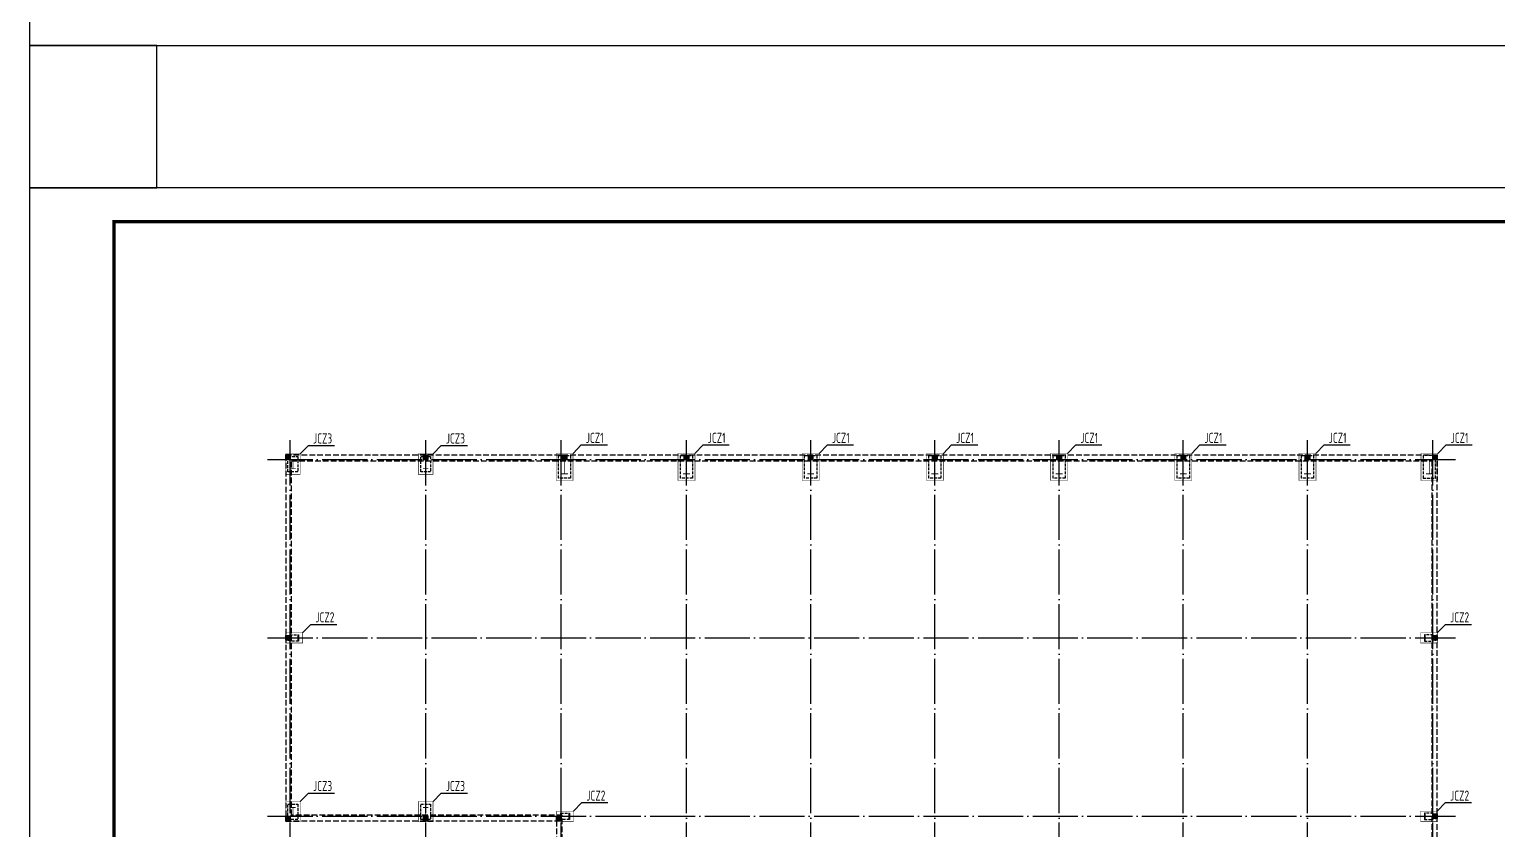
# Model space of a CAD drawing. Extents: x 9752569 to 9923256, y 1590558 to 2510207.
# Drawn here: x 9811806 to 9876827, y 2307450 to 2342907 of the extents above; entities that cross this region are included whole.
import ezdxf

# ---------------------------------------------------------------- set-up
doc = ezdxf.new("R2010")
doc.units = 0
doc.header["$LTSCALE"] = 1000
doc.header["$MEASUREMENT"] = 0
doc.linetypes.add('DASH', pattern=[0.35, 0.25, -0.1])
doc.linetypes.add('DOTE', pattern=[2.42, 2, -0.2, 0.02, -0.2])
for name, color, linetype in [('1000', 2, 'CONTINUOUS'), ('DOTE', 8, 'DOTE'), ('GZ', 3, 'CONTINUOUS'), ('PUB_TITLE', 4, 'CONTINUOUS'), ('一般文字', 6, 'CONTINUOUS'), ('柱', 2, 'CONTINUOUS'), ('梁', 4, 'CONTINUOUS')]:
    doc.layers.add(name, color=color, linetype=linetype)
doc.layers.add('柱集中标注', color=2, linetype='CONTINUOUS', lineweight=18)
doc.styles.add('TSSD_REIN', font='atssdeng.shx', dxfattribs={"width": 0.7, "bigfont": 'atssdchn.shx'})

msp = doc.modelspace()

# ---------------------------------------------------------------- hatches: boundary and pattern name
at = {"layer": 'GZ'}
h = msp.add_hatch(dxfattribs=at)
h.set_pattern_fill('钢筋混凝土', color=256, scale=20, style=0)
h.set_pattern_definition([(45, (1563938.32, 120696.41), (-35.35533906, 35.35533906), []), (50, (1563938.32, 120696.41), (143.4520365, -12.550427), [15, -165]), (355, (1563938.32, 120696.41), (-27.7502667, 150.4384267), [12, -132]), (100.4514, (1563950.27, 120695.37), (115.7018763, 137.8879084), [12.748038, -140.2284224]), (46.1842, (1563938.32, 120736.41), (213.4482097, -33.103803), [22.5, -247.5]), (96.6356, (1563956.1, 120733.65), (186.932541, 194.823574), [19.1220576, -210.3426]), (351.1842, (1563938.32, 120736.41), (186.932389, 194.82372), [18, -198]), (21, (1563958.32, 120726.41), (119.3814104, -80.5237781), [15, -165]), (326, (1563958.32, 120726.41), (48.6630664, 145.030009), [12, -132]), (71.4514, (1563968.27, 120719.7), (168.0445257, 64.5060993), [12.748038, -140.2284224]), (37.5, (1563938.32, 120696.41), (2.43197106, 66.57877077), [0, -130.4, 0, -134, 0, -132.5]), (7.5, (1563938.32, 120696.41), (52.6139075, 78.8823424), [0, -76.4, 0, -127.4, 0, -50.5]), (327.5, (1563893.72, 120696.41), (106.76448723, -4.51097435), [0, -50, 0, -156, 0, -207]), (317.5, (1563873.72, 120696.41), (116.6372339, 20.0209965), [0, -65, 0, -103.6, 0, -147])])
h.paths.add_polyline_path([(9823156.7, 2324044.7), (9823356.8, 2324044.7), (9823356.8, 2323844.7), (9823156.7, 2323844.7)])
h = msp.add_hatch(dxfattribs=at)
h.set_pattern_fill('钢筋混凝土', color=256, scale=20, style=0)
h.set_pattern_definition([(45, (1570038.35, 120696.41), (-35.35533906, 35.35533906), []), (50, (1570038.35, 120696.41), (143.4520365, -12.550427), [15, -165]), (355, (1570038.35, 120696.41), (-27.7502667, 150.4384267), [12, -132]), (100.4514, (1570050.3, 120695.37), (115.7018763, 137.8879084), [12.748038, -140.2284224]), (46.1842, (1570038.35, 120736.41), (213.4482097, -33.103803), [22.5, -247.5]), (96.6356, (1570056.14, 120733.65), (186.932541, 194.823574), [19.1220576, -210.3426]), (351.1842, (1570038.35, 120736.41), (186.932389, 194.82372), [18, -198]), (21, (1570058.35, 120726.41), (119.3814104, -80.5237781), [15, -165]), (326, (1570058.35, 120726.41), (48.6630664, 145.030009), [12, -132]), (71.4514, (1570068.3, 120719.7), (168.0445257, 64.5060993), [12.748038, -140.2284224]), (37.5, (1570038.35, 120696.41), (2.43197106, 66.57877077), [0, -130.4, 0, -134, 0, -132.5]), (7.5, (1570038.35, 120696.41), (52.6139075, 78.8823424), [0, -76.4, 0, -127.4, 0, -50.5]), (327.5, (1569993.75, 120696.41), (106.76448723, -4.51097435), [0, -50, 0, -156, 0, -207]), (317.5, (1569973.75, 120696.41), (116.6372339, 20.0209965), [0, -65, 0, -103.6, 0, -147])])
h.paths.add_polyline_path([(9829256.7, 2324044.7), (9829456.8, 2324044.7), (9829456.8, 2323844.7), (9829256.7, 2323844.7)])
h = msp.add_hatch(dxfattribs=at)
h.set_pattern_fill('钢筋混凝土', color=256, scale=20, style=0)
h.set_pattern_definition([(45, (1576188.35, 120696.41), (-35.35533906, 35.35533906), []), (50, (1576188.35, 120696.41), (143.4520365, -12.550427), [15, -165]), (355, (1576188.35, 120696.41), (-27.7502667, 150.4384267), [12, -132]), (100.4514, (1576200.3, 120695.37), (115.7018763, 137.8879084), [12.748038, -140.2284224]), (46.1842, (1576188.35, 120736.41), (213.4482097, -33.103803), [22.5, -247.5]), (96.6356, (1576206.14, 120733.65), (186.932541, 194.823574), [19.1220576, -210.3426]), (351.1842, (1576188.35, 120736.41), (186.932389, 194.82372), [18, -198]), (21, (1576208.35, 120726.41), (119.3814104, -80.5237781), [15, -165]), (326, (1576208.35, 120726.41), (48.6630664, 145.030009), [12, -132]), (71.4514, (1576218.3, 120719.7), (168.0445257, 64.5060993), [12.748038, -140.2284224]), (37.5, (1576188.35, 120696.41), (2.43197106, 66.57877077), [0, -130.4, 0, -134, 0, -132.5]), (7.5, (1576188.35, 120696.41), (52.6139075, 78.8823424), [0, -76.4, 0, -127.4, 0, -50.5]), (327.5, (1576143.75, 120696.41), (106.76448723, -4.51097435), [0, -50, 0, -156, 0, -207]), (317.5, (1576123.75, 120696.41), (116.6372339, 20.0209965), [0, -65, 0, -103.6, 0, -147])])
h.paths.add_polyline_path([(9835406.7, 2324044.7), (9835606.8, 2324044.7), (9835606.8, 2323844.7), (9835406.7, 2323844.7)])
h = msp.add_hatch(dxfattribs=at)
h.set_pattern_fill('钢筋混凝土', color=256, scale=20, style=0)
h.set_pattern_definition([(45, (1581588.35, 120696.41), (-35.35533906, 35.35533906), []), (50, (1581588.35, 120696.41), (143.4520365, -12.550427), [15, -165]), (355, (1581588.35, 120696.41), (-27.7502667, 150.4384267), [12, -132]), (100.4514, (1581600.3, 120695.37), (115.7018763, 137.8879084), [12.748038, -140.2284224]), (46.1842, (1581588.35, 120736.41), (213.4482097, -33.103803), [22.5, -247.5]), (96.6356, (1581606.14, 120733.65), (186.932541, 194.823574), [19.1220576, -210.3426]), (351.1842, (1581588.35, 120736.41), (186.932389, 194.82372), [18, -198]), (21, (1581608.35, 120726.41), (119.3814104, -80.5237781), [15, -165]), (326, (1581608.35, 120726.41), (48.6630664, 145.030009), [12, -132]), (71.4514, (1581618.3, 120719.7), (168.0445257, 64.5060993), [12.748038, -140.2284224]), (37.5, (1581588.35, 120696.41), (2.43197106, 66.57877077), [0, -130.4, 0, -134, 0, -132.5]), (7.5, (1581588.35, 120696.41), (52.6139075, 78.8823424), [0, -76.4, 0, -127.4, 0, -50.5]), (327.5, (1581543.75, 120696.41), (106.76448723, -4.51097435), [0, -50, 0, -156, 0, -207]), (317.5, (1581523.75, 120696.41), (116.6372339, 20.0209965), [0, -65, 0, -103.6, 0, -147])])
h.paths.add_polyline_path([(9840806.7, 2324044.7), (9841006.8, 2324044.7), (9841006.8, 2323844.7), (9840806.7, 2323844.7)])
h = msp.add_hatch(dxfattribs=at)
h.set_pattern_fill('钢筋混凝土', color=256, scale=20, style=0)
h.set_pattern_definition([(45, (1587088.35, 120696.41), (-35.35533906, 35.35533906), []), (50, (1587088.35, 120696.41), (143.4520365, -12.550427), [15, -165]), (355, (1587088.35, 120696.41), (-27.7502667, 150.4384267), [12, -132]), (100.4514, (1587100.3, 120695.37), (115.7018763, 137.8879084), [12.748038, -140.2284224]), (46.1842, (1587088.35, 120736.41), (213.4482097, -33.103803), [22.5, -247.5]), (96.6356, (1587106.14, 120733.65), (186.932541, 194.823574), [19.1220576, -210.3426]), (351.1842, (1587088.35, 120736.41), (186.932389, 194.82372), [18, -198]), (21, (1587108.35, 120726.41), (119.3814104, -80.5237781), [15, -165]), (326, (1587108.35, 120726.41), (48.6630664, 145.030009), [12, -132]), (71.4514, (1587118.3, 120719.7), (168.0445257, 64.5060993), [12.748038, -140.2284224]), (37.5, (1587088.35, 120696.41), (2.43197106, 66.57877077), [0, -130.4, 0, -134, 0, -132.5]), (7.5, (1587088.35, 120696.41), (52.6139075, 78.8823424), [0, -76.4, 0, -127.4, 0, -50.5]), (327.5, (1587043.75, 120696.41), (106.76448723, -4.51097435), [0, -50, 0, -156, 0, -207]), (317.5, (1587023.75, 120696.41), (116.6372339, 20.0209965), [0, -65, 0, -103.6, 0, -147])])
h.paths.add_polyline_path([(9846306.7, 2324044.7), (9846506.8, 2324044.7), (9846506.8, 2323844.7), (9846306.7, 2323844.7)])
h = msp.add_hatch(dxfattribs=at)
h.set_pattern_fill('钢筋混凝土', color=256, scale=20, style=0)
h.set_pattern_definition([(45, (1592588.35, 120696.41), (-35.35533906, 35.35533906), []), (50, (1592588.35, 120696.41), (143.4520365, -12.550427), [15, -165]), (355, (1592588.35, 120696.41), (-27.7502667, 150.4384267), [12, -132]), (100.4514, (1592600.3, 120695.37), (115.7018763, 137.8879084), [12.748038, -140.2284224]), (46.1842, (1592588.35, 120736.41), (213.4482097, -33.103803), [22.5, -247.5]), (96.6356, (1592606.14, 120733.65), (186.932541, 194.823574), [19.1220576, -210.3426]), (351.1842, (1592588.35, 120736.41), (186.932389, 194.82372), [18, -198]), (21, (1592608.35, 120726.41), (119.3814104, -80.5237781), [15, -165]), (326, (1592608.35, 120726.41), (48.6630664, 145.030009), [12, -132]), (71.4514, (1592618.3, 120719.7), (168.0445257, 64.5060993), [12.748038, -140.2284224]), (37.5, (1592588.35, 120696.41), (2.43197106, 66.57877077), [0, -130.4, 0, -134, 0, -132.5]), (7.5, (1592588.35, 120696.41), (52.6139075, 78.8823424), [0, -76.4, 0, -127.4, 0, -50.5]), (327.5, (1592543.75, 120696.41), (106.76448723, -4.51097435), [0, -50, 0, -156, 0, -207]), (317.5, (1592523.75, 120696.41), (116.6372339, 20.0209965), [0, -65, 0, -103.6, 0, -147])])
h.paths.add_polyline_path([(9851806.7, 2324044.7), (9852006.8, 2324044.7), (9852006.8, 2323844.7), (9851806.7, 2323844.7)])
h = msp.add_hatch(dxfattribs=at)
h.set_pattern_fill('钢筋混凝土', color=256, scale=20, style=0)
h.set_pattern_definition([(45, (1598088.35, 120696.41), (-35.35533906, 35.35533906), []), (50, (1598088.35, 120696.41), (143.4520365, -12.550427), [15, -165]), (355, (1598088.35, 120696.41), (-27.7502667, 150.4384267), [12, -132]), (100.4514, (1598100.3, 120695.37), (115.7018763, 137.8879084), [12.748038, -140.2284224]), (46.1842, (1598088.35, 120736.41), (213.4482097, -33.103803), [22.5, -247.5]), (96.6356, (1598106.14, 120733.65), (186.932541, 194.823574), [19.1220576, -210.3426]), (351.1842, (1598088.35, 120736.41), (186.932389, 194.82372), [18, -198]), (21, (1598108.35, 120726.41), (119.3814104, -80.5237781), [15, -165]), (326, (1598108.35, 120726.41), (48.6630664, 145.030009), [12, -132]), (71.4514, (1598118.3, 120719.7), (168.0445257, 64.5060993), [12.748038, -140.2284224]), (37.5, (1598088.35, 120696.41), (2.43197106, 66.57877077), [0, -130.4, 0, -134, 0, -132.5]), (7.5, (1598088.35, 120696.41), (52.6139075, 78.8823424), [0, -76.4, 0, -127.4, 0, -50.5]), (327.5, (1598043.75, 120696.41), (106.76448723, -4.51097435), [0, -50, 0, -156, 0, -207]), (317.5, (1598023.75, 120696.41), (116.6372339, 20.0209965), [0, -65, 0, -103.6, 0, -147])])
h.paths.add_polyline_path([(9857306.7, 2324044.7), (9857506.8, 2324044.7), (9857506.8, 2323844.7), (9857306.7, 2323844.7)])
h = msp.add_hatch(dxfattribs=at)
h.set_pattern_fill('钢筋混凝土', color=256, scale=20, style=0)
h.set_pattern_definition([(45, (1603588.35, 120696.41), (-35.35533906, 35.35533906), []), (50, (1603588.35, 120696.41), (143.4520365, -12.550427), [15, -165]), (355, (1603588.35, 120696.41), (-27.7502667, 150.4384267), [12, -132]), (100.4514, (1603600.3, 120695.37), (115.7018763, 137.8879084), [12.748038, -140.2284224]), (46.1842, (1603588.35, 120736.41), (213.4482097, -33.103803), [22.5, -247.5]), (96.6356, (1603606.14, 120733.65), (186.932541, 194.823574), [19.1220576, -210.3426]), (351.1842, (1603588.35, 120736.41), (186.932389, 194.82372), [18, -198]), (21, (1603608.35, 120726.41), (119.3814104, -80.5237781), [15, -165]), (326, (1603608.35, 120726.41), (48.6630664, 145.030009), [12, -132]), (71.4514, (1603618.3, 120719.7), (168.0445257, 64.5060993), [12.748038, -140.2284224]), (37.5, (1603588.35, 120696.41), (2.43197106, 66.57877077), [0, -130.4, 0, -134, 0, -132.5]), (7.5, (1603588.35, 120696.41), (52.6139075, 78.8823424), [0, -76.4, 0, -127.4, 0, -50.5]), (327.5, (1603543.75, 120696.41), (106.76448723, -4.51097435), [0, -50, 0, -156, 0, -207]), (317.5, (1603523.75, 120696.41), (116.6372339, 20.0209965), [0, -65, 0, -103.6, 0, -147])])
h.paths.add_polyline_path([(9862806.7, 2324044.7), (9863006.8, 2324044.7), (9863006.8, 2323844.7), (9862806.7, 2323844.7)])
h = msp.add_hatch(dxfattribs=at)
h.set_pattern_fill('钢筋混凝土', color=256, scale=20, style=0)
h.set_pattern_definition([(45, (1609088.35, 120696.41), (-35.35533906, 35.35533906), []), (50, (1609088.35, 120696.41), (143.4520365, -12.550427), [15, -165]), (355, (1609088.35, 120696.41), (-27.7502667, 150.4384267), [12, -132]), (100.4514, (1609100.3, 120695.37), (115.7018763, 137.8879084), [12.748038, -140.2284224]), (46.1842, (1609088.35, 120736.41), (213.4482097, -33.103803), [22.5, -247.5]), (96.6356, (1609106.14, 120733.65), (186.932541, 194.823574), [19.1220576, -210.3426]), (351.1842, (1609088.35, 120736.41), (186.932389, 194.82372), [18, -198]), (21, (1609108.35, 120726.41), (119.3814104, -80.5237781), [15, -165]), (326, (1609108.35, 120726.41), (48.6630664, 145.030009), [12, -132]), (71.4514, (1609118.3, 120719.7), (168.0445257, 64.5060993), [12.748038, -140.2284224]), (37.5, (1609088.35, 120696.41), (2.43197106, 66.57877077), [0, -130.4, 0, -134, 0, -132.5]), (7.5, (1609088.35, 120696.41), (52.6139075, 78.8823424), [0, -76.4, 0, -127.4, 0, -50.5]), (327.5, (1609043.75, 120696.41), (106.76448723, -4.51097435), [0, -50, 0, -156, 0, -207]), (317.5, (1609023.75, 120696.41), (116.6372339, 20.0209965), [0, -65, 0, -103.6, 0, -147])])
h.paths.add_polyline_path([(9868306.7, 2324044.7), (9868506.8, 2324044.7), (9868506.8, 2323844.7), (9868306.7, 2323844.7)])
h = msp.add_hatch(dxfattribs=at)
h.set_pattern_fill('钢筋混凝土', color=256, scale=20, style=0)
h.set_pattern_definition([(45, (1614738.38, 120696.41), (-35.35533906, 35.35533906), []), (50, (1614738.38, 120696.41), (143.4520365, -12.550427), [15, -165]), (355, (1614738.38, 120696.41), (-27.7502667, 150.4384267), [12, -132]), (100.4514, (1614750.34, 120695.37), (115.7018763, 137.8879084), [12.748038, -140.2284224]), (46.1842, (1614738.38, 120736.41), (213.4482097, -33.103803), [22.5, -247.5]), (96.6356, (1614756.17, 120733.65), (186.932541, 194.823574), [19.1220576, -210.3426]), (351.1842, (1614738.38, 120736.41), (186.932389, 194.82372), [18, -198]), (21, (1614758.38, 120726.41), (119.3814104, -80.5237781), [15, -165]), (326, (1614758.38, 120726.41), (48.6630664, 145.030009), [12, -132]), (71.4514, (1614768.33, 120719.7), (168.0445257, 64.5060993), [12.748038, -140.2284224]), (37.5, (1614738.38, 120696.41), (2.43197106, 66.57877077), [0, -130.4, 0, -134, 0, -132.5]), (7.5, (1614738.38, 120696.41), (52.6139075, 78.8823424), [0, -76.4, 0, -127.4, 0, -50.5]), (327.5, (1614693.78, 120696.41), (106.76448723, -4.51097435), [0, -50, 0, -156, 0, -207]), (317.5, (1614673.78, 120696.41), (116.6372339, 20.0209965), [0, -65, 0, -103.6, 0, -147])])
h.paths.add_polyline_path([(9873956.8, 2324044.7), (9874156.8, 2324044.7), (9874156.8, 2323844.7), (9873956.8, 2323844.7)])
h = msp.add_hatch(dxfattribs=at)
h.set_pattern_fill('钢筋混凝土', color=256, scale=20, style=0)
h.set_pattern_definition([(45, (1563938.32, 112696.41), (-35.35533906, 35.35533906), []), (50, (1563938.32, 112696.41), (143.4520365, -12.550427), [15, -165]), (355, (1563938.32, 112696.41), (-27.7502667, 150.4384267), [12, -132]), (100.4514, (1563950.27, 112695.37), (115.7018763, 137.8879084), [12.748038, -140.2284224]), (46.1842, (1563938.32, 112736.41), (213.4482097, -33.103803), [22.5, -247.5]), (96.6356, (1563956.1, 112733.65), (186.932541, 194.823574), [19.1220576, -210.3426]), (351.1842, (1563938.32, 112736.41), (186.932389, 194.82372), [18, -198]), (21, (1563958.32, 112726.41), (119.3814104, -80.5237781), [15, -165]), (326, (1563958.32, 112726.41), (48.6630664, 145.030009), [12, -132]), (71.4514, (1563968.27, 112719.7), (168.0445257, 64.5060993), [12.748038, -140.2284224]), (37.5, (1563938.32, 112696.41), (2.43197106, 66.57877077), [0, -130.4, 0, -134, 0, -132.5]), (7.5, (1563938.32, 112696.41), (52.6139075, 78.8823424), [0, -76.4, 0, -127.4, 0, -50.5]), (327.5, (1563893.72, 112696.41), (106.76448723, -4.51097435), [0, -50, 0, -156, 0, -207]), (317.5, (1563873.72, 112696.41), (116.6372339, 20.0209965), [0, -65, 0, -103.6, 0, -147])])
h.paths.add_polyline_path([(9823156.7, 2316044.7), (9823356.8, 2316044.7), (9823356.8, 2315844.7), (9823156.7, 2315844.7)])
h = msp.add_hatch(dxfattribs=at)
h.set_pattern_fill('钢筋混凝土', color=256, scale=20, style=0)
h.set_pattern_definition([(45, (1614738.38, 112696.41), (-35.35533906, 35.35533906), []), (50, (1614738.38, 112696.41), (143.4520365, -12.550427), [15, -165]), (355, (1614738.38, 112696.41), (-27.7502667, 150.4384267), [12, -132]), (100.4514, (1614750.34, 112695.37), (115.7018763, 137.8879084), [12.748038, -140.2284224]), (46.1842, (1614738.38, 112736.41), (213.4482097, -33.103803), [22.5, -247.5]), (96.6356, (1614756.17, 112733.65), (186.932541, 194.823574), [19.1220576, -210.3426]), (351.1842, (1614738.38, 112736.41), (186.932389, 194.82372), [18, -198]), (21, (1614758.38, 112726.41), (119.3814104, -80.5237781), [15, -165]), (326, (1614758.38, 112726.41), (48.6630664, 145.030009), [12, -132]), (71.4514, (1614768.33, 112719.7), (168.0445257, 64.5060993), [12.748038, -140.2284224]), (37.5, (1614738.38, 112696.41), (2.43197106, 66.57877077), [0, -130.4, 0, -134, 0, -132.5]), (7.5, (1614738.38, 112696.41), (52.6139075, 78.8823424), [0, -76.4, 0, -127.4, 0, -50.5]), (327.5, (1614693.78, 112696.41), (106.76448723, -4.51097435), [0, -50, 0, -156, 0, -207]), (317.5, (1614673.78, 112696.41), (116.6372339, 20.0209965), [0, -65, 0, -103.6, 0, -147])])
h.paths.add_polyline_path([(9873956.8, 2316044.7), (9874156.8, 2316044.7), (9874156.8, 2315844.7), (9873956.8, 2315844.7)])
h = msp.add_hatch(dxfattribs=at)
h.set_pattern_fill('钢筋混凝土', color=256, scale=20, style=0)
h.set_pattern_definition([(45, (1563938.32, 104696.41), (-35.35533906, 35.35533906), []), (50, (1563938.32, 104696.41), (143.4520365, -12.550427), [15, -165]), (355, (1563938.32, 104696.41), (-27.7502667, 150.4384267), [12, -132]), (100.4514, (1563950.27, 104695.37), (115.7018763, 137.8879084), [12.748038, -140.2284224]), (46.1842, (1563938.32, 104736.41), (213.4482097, -33.103803), [22.5, -247.5]), (96.6356, (1563956.1, 104733.65), (186.932541, 194.823574), [19.1220576, -210.3426]), (351.1842, (1563938.32, 104736.41), (186.932389, 194.82372), [18, -198]), (21, (1563958.32, 104726.41), (119.3814104, -80.5237781), [15, -165]), (326, (1563958.32, 104726.41), (48.6630664, 145.030009), [12, -132]), (71.4514, (1563968.27, 104719.7), (168.0445257, 64.5060993), [12.748038, -140.2284224]), (37.5, (1563938.32, 104696.41), (2.43197106, 66.57877077), [0, -130.4, 0, -134, 0, -132.5]), (7.5, (1563938.32, 104696.41), (52.6139075, 78.8823424), [0, -76.4, 0, -127.4, 0, -50.5]), (327.5, (1563893.72, 104696.41), (106.76448723, -4.51097435), [0, -50, 0, -156, 0, -207]), (317.5, (1563873.72, 104696.41), (116.6372339, 20.0209965), [0, -65, 0, -103.6, 0, -147])])
h.paths.add_polyline_path([(9823156.7, 2308044.7), (9823356.8, 2308044.7), (9823356.8, 2307844.7), (9823156.7, 2307844.7)])
h = msp.add_hatch(dxfattribs=at)
h.set_pattern_fill('钢筋混凝土', color=256, scale=20, style=0)
h.set_pattern_definition([(45, (1570038.35, 104696.41), (-35.35533906, 35.35533906), []), (50, (1570038.35, 104696.41), (143.4520365, -12.550427), [15, -165]), (355, (1570038.35, 104696.41), (-27.7502667, 150.4384267), [12, -132]), (100.4514, (1570050.3, 104695.37), (115.7018763, 137.8879084), [12.748038, -140.2284224]), (46.1842, (1570038.35, 104736.41), (213.4482097, -33.103803), [22.5, -247.5]), (96.6356, (1570056.14, 104733.65), (186.932541, 194.823574), [19.1220576, -210.3426]), (351.1842, (1570038.35, 104736.41), (186.932389, 194.82372), [18, -198]), (21, (1570058.35, 104726.41), (119.3814104, -80.5237781), [15, -165]), (326, (1570058.35, 104726.41), (48.6630664, 145.030009), [12, -132]), (71.4514, (1570068.3, 104719.7), (168.0445257, 64.5060993), [12.748038, -140.2284224]), (37.5, (1570038.35, 104696.41), (2.43197106, 66.57877077), [0, -130.4, 0, -134, 0, -132.5]), (7.5, (1570038.35, 104696.41), (52.6139075, 78.8823424), [0, -76.4, 0, -127.4, 0, -50.5]), (327.5, (1569993.75, 104696.41), (106.76448723, -4.51097435), [0, -50, 0, -156, 0, -207]), (317.5, (1569973.75, 104696.41), (116.6372339, 20.0209965), [0, -65, 0, -103.6, 0, -147])])
h.paths.add_polyline_path([(9829256.7, 2308044.7), (9829456.8, 2308044.7), (9829456.8, 2307844.7), (9829256.7, 2307844.7)])
h = msp.add_hatch(dxfattribs=at)
h.set_pattern_fill('钢筋混凝土', color=256, scale=20, style=0)
h.set_pattern_definition([(45, (1575938.32, 104696.41), (-35.35533906, 35.35533906), []), (50, (1575938.32, 104696.41), (143.4520365, -12.550427), [15, -165]), (355, (1575938.32, 104696.41), (-27.7502667, 150.4384267), [12, -132]), (100.4514, (1575950.27, 104695.37), (115.7018763, 137.8879084), [12.748038, -140.2284224]), (46.1842, (1575938.32, 104736.41), (213.4482097, -33.103803), [22.5, -247.5]), (96.6356, (1575956.1, 104733.65), (186.932541, 194.823574), [19.1220576, -210.3426]), (351.1842, (1575938.32, 104736.41), (186.932389, 194.82372), [18, -198]), (21, (1575958.32, 104726.41), (119.3814104, -80.5237781), [15, -165]), (326, (1575958.32, 104726.41), (48.6630664, 145.030009), [12, -132]), (71.4514, (1575968.27, 104719.7), (168.0445257, 64.5060993), [12.748038, -140.2284224]), (37.5, (1575938.32, 104696.41), (2.43197106, 66.57877077), [0, -130.4, 0, -134, 0, -132.5]), (7.5, (1575938.32, 104696.41), (52.6139075, 78.8823424), [0, -76.4, 0, -127.4, 0, -50.5]), (327.5, (1575893.72, 104696.41), (106.76448723, -4.51097435), [0, -50, 0, -156, 0, -207]), (317.5, (1575873.72, 104696.41), (116.6372339, 20.0209965), [0, -65, 0, -103.6, 0, -147])])
h.paths.add_polyline_path([(9835156.7, 2308044.7), (9835356.8, 2308044.7), (9835356.8, 2307844.7), (9835156.7, 2307844.7)])
h = msp.add_hatch(dxfattribs=at)
h.set_pattern_fill('钢筋混凝土', color=256, scale=20, style=0)
h.set_pattern_definition([(45, (1614738.38, 104796.41), (-35.35533906, 35.35533906), []), (50, (1614738.38, 104796.41), (143.4520365, -12.550427), [15, -165]), (355, (1614738.38, 104796.41), (-27.7502667, 150.4384267), [12, -132]), (100.4514, (1614750.34, 104795.37), (115.7018763, 137.8879084), [12.748038, -140.2284224]), (46.1842, (1614738.38, 104836.41), (213.4482097, -33.103803), [22.5, -247.5]), (96.6356, (1614756.17, 104833.65), (186.932541, 194.823574), [19.1220576, -210.3426]), (351.1842, (1614738.38, 104836.41), (186.932389, 194.82372), [18, -198]), (21, (1614758.38, 104826.41), (119.3814104, -80.5237781), [15, -165]), (326, (1614758.38, 104826.41), (48.6630664, 145.030009), [12, -132]), (71.4514, (1614768.33, 104819.7), (168.0445257, 64.5060993), [12.748038, -140.2284224]), (37.5, (1614738.38, 104796.41), (2.43197106, 66.57877077), [0, -130.4, 0, -134, 0, -132.5]), (7.5, (1614738.38, 104796.41), (52.6139075, 78.8823424), [0, -76.4, 0, -127.4, 0, -50.5]), (327.5, (1614693.78, 104796.41), (106.76448723, -4.51097435), [0, -50, 0, -156, 0, -207]), (317.5, (1614673.78, 104796.41), (116.6372339, 20.0209965), [0, -65, 0, -103.6, 0, -147])])
h.paths.add_polyline_path([(9873956.8, 2308144.7), (9874156.8, 2308144.7), (9874156.8, 2307944.7), (9873956.8, 2307944.7)])
at = {"layer": '柱'}
for color, points in [(2, [(9823596.8, 2323844.7), (9823356.8, 2323844.7), (9823356.8, 2323812.7), (9823464.8, 2323812.7), (9823464.8, 2323476.7), (9823356.8, 2323476.7), (9823356.8, 2323444.7), (9823596.8, 2323444.7), (9823596.8, 2323476.7), (9823488.8, 2323476.7), (9823488.8, 2323812.7), (9823596.8, 2323812.7)]), (2, [(9829476.8, 2323844.7), (9829236.8, 2323844.7), (9829236.8, 2323812.7), (9829344.8, 2323812.7), (9829344.8, 2323476.7), (9829236.8, 2323476.7), (9829236.8, 2323444.7), (9829476.8, 2323444.7), (9829476.8, 2323476.7), (9829368.8, 2323476.7), (9829368.8, 2323812.7), (9829476.8, 2323812.7)]), (2, [(9835656.8, 2323194.7), (9835356.8, 2323194.7), (9835356.8, 2323226.7), (9835494.8, 2323226.7), (9835494.8, 2323812.7), (9835356.8, 2323812.7), (9835356.8, 2323844.7), (9835656.8, 2323844.7), (9835656.8, 2323812.7), (9835518.8, 2323812.7), (9835518.8, 2323226.7), (9835656.8, 2323226.7)]), (2, [(9841056.8, 2323194.7), (9840756.8, 2323194.7), (9840756.8, 2323226.7), (9840894.8, 2323226.7), (9840894.8, 2323812.7), (9840756.8, 2323812.7), (9840756.8, 2323844.7), (9841056.8, 2323844.7), (9841056.8, 2323812.7), (9840918.8, 2323812.7), (9840918.8, 2323226.7), (9841056.8, 2323226.7)]), (2, [(9846556.8, 2323194.7), (9846256.8, 2323194.7), (9846256.8, 2323226.7), (9846394.8, 2323226.7), (9846394.8, 2323812.7), (9846256.8, 2323812.7), (9846256.8, 2323844.7), (9846556.8, 2323844.7), (9846556.8, 2323812.7), (9846418.8, 2323812.7), (9846418.8, 2323226.7), (9846556.8, 2323226.7)]), (2, [(9852056.8, 2323194.7), (9851756.8, 2323194.7), (9851756.8, 2323226.7), (9851894.8, 2323226.7), (9851894.8, 2323812.7), (9851756.8, 2323812.7), (9851756.8, 2323844.7), (9852056.8, 2323844.7), (9852056.8, 2323812.7), (9851918.8, 2323812.7), (9851918.8, 2323226.7), (9852056.8, 2323226.7)]), (2, [(9857556.8, 2323194.7), (9857256.8, 2323194.7), (9857256.8, 2323226.7), (9857394.8, 2323226.7), (9857394.8, 2323812.7), (9857256.8, 2323812.7), (9857256.8, 2323844.7), (9857556.8, 2323844.7), (9857556.8, 2323812.7), (9857418.8, 2323812.7), (9857418.8, 2323226.7), (9857556.8, 2323226.7)]), (2, [(9863056.8, 2323194.7), (9862756.8, 2323194.7), (9862756.8, 2323226.7), (9862894.8, 2323226.7), (9862894.8, 2323812.7), (9862756.8, 2323812.7), (9862756.8, 2323844.7), (9863056.8, 2323844.7), (9863056.8, 2323812.7), (9862918.8, 2323812.7), (9862918.8, 2323226.7), (9863056.8, 2323226.7)]), (2, [(9868556.8, 2323194.7), (9868256.8, 2323194.7), (9868256.8, 2323226.7), (9868394.8, 2323226.7), (9868394.8, 2323812.7), (9868256.8, 2323812.7), (9868256.8, 2323844.7), (9868556.8, 2323844.7), (9868556.8, 2323812.7), (9868418.8, 2323812.7), (9868418.8, 2323226.7), (9868556.8, 2323226.7)]), (2, [(9873656.8, 2323194.7), (9873956.8, 2323194.7), (9873956.8, 2323226.7), (9873818.8, 2323226.7), (9873818.8, 2323812.7), (9873956.8, 2323812.7), (9873956.8, 2323844.7), (9873656.8, 2323844.7), (9873656.8, 2323812.7), (9873794.8, 2323812.7), (9873794.8, 2323226.7), (9873656.8, 2323226.7)]), (3, [(9823356.8, 2316064.7), (9823356.8, 2315824.7), (9823388.8, 2315824.7), (9823388.8, 2315932.7), (9823674.8, 2315932.7), (9823674.8, 2315824.7), (9823706.8, 2315824.7), (9823706.8, 2316064.7), (9823674.8, 2316064.7), (9823674.8, 2315956.7), (9823388.8, 2315956.7), (9823388.8, 2316064.7)]), (3, [(9873956.8, 2316064.7), (9873956.8, 2315824.7), (9873924.8, 2315824.7), (9873924.8, 2315932.7), (9873638.8, 2315932.7), (9873638.8, 2315824.7), (9873606.8, 2315824.7), (9873606.8, 2316064.7), (9873638.8, 2316064.7), (9873638.8, 2315956.7), (9873924.8, 2315956.7), (9873924.8, 2316064.7)]), (2, [(9823596.8, 2308444.7), (9823356.8, 2308444.7), (9823356.8, 2308412.7), (9823464.8, 2308412.7), (9823464.8, 2308076.7), (9823356.8, 2308076.7), (9823356.8, 2308044.7), (9823596.8, 2308044.7), (9823596.8, 2308076.7), (9823488.8, 2308076.7), (9823488.8, 2308412.7), (9823596.8, 2308412.7)]), (2, [(9829476.8, 2308444.7), (9829236.8, 2308444.7), (9829236.8, 2308412.7), (9829344.8, 2308412.7), (9829344.8, 2308076.7), (9829236.8, 2308076.7), (9829236.8, 2308044.7), (9829476.8, 2308044.7), (9829476.8, 2308076.7), (9829368.8, 2308076.7), (9829368.8, 2308412.7), (9829476.8, 2308412.7)]), (3, [(9835356.8, 2308164.7), (9835356.8, 2307924.7), (9835388.8, 2307924.7), (9835388.8, 2308032.7), (9835674.8, 2308032.7), (9835674.8, 2307924.7), (9835706.8, 2307924.7), (9835706.8, 2308164.7), (9835674.8, 2308164.7), (9835674.8, 2308056.7), (9835388.8, 2308056.7), (9835388.8, 2308164.7)]), (3, [(9873956.8, 2308164.7), (9873956.8, 2307924.7), (9873924.8, 2307924.7), (9873924.8, 2308032.7), (9873638.8, 2308032.7), (9873638.8, 2307924.7), (9873606.8, 2307924.7), (9873606.8, 2308164.7), (9873638.8, 2308164.7), (9873638.8, 2308056.7), (9873924.8, 2308056.7), (9873924.8, 2308164.7)])]:
    msp.add_hatch(color=color, dxfattribs=at).paths.add_polyline_path(points)

# ---------------------------------------------------------------- linework, layer by layer
at = {"layer": '1000', "color": 3, "linetype": 'DASH', "ltscale": 0.5}
for points in [[(9823256.8, 2323984.7), (9823696.8, 2323984.7), (9823696.8, 2323304.7), (9823256.8, 2323304.7)], [(9829136.8, 2323984.7), (9829576.8, 2323984.7), (9829576.8, 2323304.7), (9829136.8, 2323304.7)], [(9835236.8, 2324019.7), (9835776.8, 2324019.7), (9835776.8, 2323019.7), (9835236.8, 2323019.7)], [(9840636.8, 2324019.7), (9841176.8, 2324019.7), (9841176.8, 2323019.7), (9840636.8, 2323019.7)], [(9846136.8, 2324019.7), (9846676.8, 2324019.7), (9846676.8, 2323019.7), (9846136.8, 2323019.7)], [(9851636.8, 2324019.7), (9852176.8, 2324019.7), (9852176.8, 2323019.7), (9851636.8, 2323019.7)], [(9857136.8, 2324019.7), (9857676.8, 2324019.7), (9857676.8, 2323019.7), (9857136.8, 2323019.7)], [(9862636.8, 2324019.7), (9863176.8, 2324019.7), (9863176.8, 2323019.7), (9862636.8, 2323019.7)], [(9868136.8, 2324019.7), (9868676.8, 2324019.7), (9868676.8, 2323019.7), (9868136.8, 2323019.7)], [(9874076.8, 2324019.7), (9873536.8, 2324019.7), (9873536.8, 2323019.7), (9874076.8, 2323019.7)], [(9823336.8, 2316084.7), (9823726.8, 2316084.7), (9823726.8, 2315804.7), (9823336.8, 2315804.7)], [(9873976.8, 2316084.7), (9873586.8, 2316084.7), (9873586.8, 2315804.7), (9873976.8, 2315804.7)], [(9823256.8, 2308584.7), (9823696.8, 2308584.7), (9823696.8, 2307904.7), (9823256.8, 2307904.7)], [(9829136.8, 2308584.7), (9829576.8, 2308584.7), (9829576.8, 2307904.7), (9829136.8, 2307904.7)], [(9835336.8, 2308184.7), (9835726.8, 2308184.7), (9835726.8, 2307904.7), (9835336.8, 2307904.7)], [(9873976.8, 2308184.7), (9873586.8, 2308184.7), (9873586.8, 2307904.7), (9873976.8, 2307904.7)]]:
    msp.add_lwpolyline(points, close=True, dxfattribs=at)
at = {"layer": 'DOTE'}
for p, q in [((9823356.8, 2291244.7), (9823356.8, 2324844.7)), ((9823356.8, 2291244.7), (9823356.8, 2324844.7)), ((9829356.8, 2291244.7), (9829356.8, 2324844.7)), ((9835356.8, 2291244.7), (9835356.8, 2324844.7)), ((9840906.8, 2291244.7), (9840906.8, 2324844.7)), ((9846406.8, 2291244.7), (9846406.8, 2324844.7)), ((9851906.8, 2291244.7), (9851906.8, 2324844.7)), ((9857406.8, 2291244.7), (9857406.8, 2324844.7)), ((9862906.8, 2291244.7), (9862906.8, 2324844.7)), ((9868406.8, 2291244.7), (9868406.8, 2324844.7)), ((9873956.8, 2291244.7), (9873956.8, 2324844.7)), ((9822356.8, 2323844.7), (9874956.8, 2323844.7)), ((9822356.8, 2323844.7), (9874956.8, 2323844.7)), ((9822356.8, 2315944.7), (9874956.8, 2315944.7)), ((9822356.8, 2308044.7), (9874956.8, 2308044.7))]:
    msp.add_line(p, q, dxfattribs=at)
at = {"layer": 'GZ'}
for points in [[(9823156.7, 2324044.7), (9823356.8, 2324044.7), (9823356.8, 2323844.7), (9823156.7, 2323844.7)], [(9829256.7, 2324044.7), (9829456.8, 2324044.7), (9829456.8, 2323844.7), (9829256.7, 2323844.7)], [(9835406.7, 2324044.7), (9835606.8, 2324044.7), (9835606.8, 2323844.7), (9835406.7, 2323844.7)], [(9840806.7, 2324044.7), (9841006.8, 2324044.7), (9841006.8, 2323844.7), (9840806.7, 2323844.7)], [(9846306.7, 2324044.7), (9846506.8, 2324044.7), (9846506.8, 2323844.7), (9846306.7, 2323844.7)], [(9851806.7, 2324044.7), (9852006.8, 2324044.7), (9852006.8, 2323844.7), (9851806.7, 2323844.7)], [(9857306.7, 2324044.7), (9857506.8, 2324044.7), (9857506.8, 2323844.7), (9857306.7, 2323844.7)], [(9862806.7, 2324044.7), (9863006.8, 2324044.7), (9863006.8, 2323844.7), (9862806.7, 2323844.7)], [(9868306.7, 2324044.7), (9868506.8, 2324044.7), (9868506.8, 2323844.7), (9868306.7, 2323844.7)], [(9873956.8, 2324044.7), (9874156.8, 2324044.7), (9874156.8, 2323844.7), (9873956.8, 2323844.7)], [(9823156.7, 2316044.7), (9823356.8, 2316044.7), (9823356.8, 2315844.7), (9823156.7, 2315844.7)], [(9873956.8, 2316044.7), (9874156.8, 2316044.7), (9874156.8, 2315844.7), (9873956.8, 2315844.7)], [(9823156.7, 2308044.7), (9823356.8, 2308044.7), (9823356.8, 2307844.7), (9823156.7, 2307844.7)], [(9829256.7, 2308044.7), (9829456.8, 2308044.7), (9829456.8, 2307844.7), (9829256.7, 2307844.7)], [(9835156.7, 2308044.7), (9835356.8, 2308044.7), (9835356.8, 2307844.7), (9835156.7, 2307844.7)], [(9873956.8, 2308144.7), (9874156.8, 2308144.7), (9874156.8, 2307944.7), (9873956.8, 2307944.7)]]:
    msp.add_lwpolyline(points, close=True, dxfattribs=at)
at = {"layer": 'PUB_TITLE'}
for points in [[(9811805.5, 2342194.8), (9923255.5, 2342194.8), (9923255.5, 2405194.8), (9811805.5, 2405194.8)], [(9811805.5, 2272882.4), (9900905.5, 2272882.4), (9900905.5, 2335882.4), (9811805.5, 2335882.4)]]:
    msp.add_lwpolyline(points, close=True, dxfattribs=at)
at = {"layer": 'PUB_TITLE', "color": 1}
msp.add_lwpolyline([(9811805.5, 2335882.4), (9817449, 2335882.4), (9817449, 2342194.8), (9811805.5, 2342194.8)], close=True, dxfattribs=at)
at = {"layer": 'PUB_TITLE', "const_width": 150}
msp.add_lwpolyline([(9815555.5, 2274382.4), (9899405.5, 2274382.4), (9899405.5, 2334382.4), (9815555.5, 2334382.4)], close=True, dxfattribs=at)
at = {"layer": '一般文字', "color": 6}
for points in [[(9823801.8, 2324094.7), (9824164.5, 2324471.4), (9825321.1, 2324471.4)], [(9829681.8, 2324094.7), (9830044.5, 2324471.4), (9831201.1, 2324471.4)], [(9835881.8, 2324119.7), (9836244.5, 2324496.4), (9837401.1, 2324496.4)], [(9841281.8, 2324119.7), (9841644.5, 2324496.4), (9842801.1, 2324496.4)], [(9846781.8, 2324119.7), (9847144.5, 2324496.4), (9848301.1, 2324496.4)], [(9852281.8, 2324119.7), (9852644.5, 2324496.4), (9853801.1, 2324496.4)], [(9857781.8, 2324119.7), (9858144.5, 2324496.4), (9859301.1, 2324496.4)], [(9863281.8, 2324119.7), (9863644.5, 2324496.4), (9864801.1, 2324496.4)], [(9868781.8, 2324119.7), (9869144.5, 2324496.4), (9870301.1, 2324496.4)], [(9874181.8, 2324119.7), (9874544.5, 2324496.4), (9875701.1, 2324496.4)], [(9823906.8, 2316169.7), (9824269.5, 2316546.4), (9825426.1, 2316546.4)], [(9874156.8, 2316169.7), (9874519.5, 2316546.4), (9875676.1, 2316546.4)], [(9823801.8, 2308694.7), (9824164.5, 2309071.4), (9825321.1, 2309071.4)], [(9829681.8, 2308694.7), (9830044.5, 2309071.4), (9831201.1, 2309071.4)], [(9835906.8, 2308269.7), (9836269.5, 2308646.4), (9837426.1, 2308646.4)], [(9874156.8, 2308269.7), (9874519.5, 2308646.4), (9875676.1, 2308646.4)]]:
    msp.add_lwpolyline(points, dxfattribs=at)
at = {"layer": '柱', "color": 2, "const_width": 5}
for points in [[(9823596.8, 2323844.7), (9823356.8, 2323844.7), (9823356.8, 2323812.7), (9823464.8, 2323812.7), (9823464.8, 2323476.7), (9823356.8, 2323476.7), (9823356.8, 2323444.7), (9823596.8, 2323444.7), (9823596.8, 2323476.7), (9823488.8, 2323476.7), (9823488.8, 2323812.7), (9823596.8, 2323812.7)], [(9829476.8, 2323844.7), (9829236.8, 2323844.7), (9829236.8, 2323812.7), (9829344.8, 2323812.7), (9829344.8, 2323476.7), (9829236.8, 2323476.7), (9829236.8, 2323444.7), (9829476.8, 2323444.7), (9829476.8, 2323476.7), (9829368.8, 2323476.7), (9829368.8, 2323812.7), (9829476.8, 2323812.7)], [(9835656.8, 2323194.7), (9835356.8, 2323194.7), (9835356.8, 2323226.7), (9835494.8, 2323226.7), (9835494.8, 2323812.7), (9835356.8, 2323812.7), (9835356.8, 2323844.7), (9835656.8, 2323844.7), (9835656.8, 2323812.7), (9835518.8, 2323812.7), (9835518.8, 2323226.7), (9835656.8, 2323226.7)], [(9841056.8, 2323194.7), (9840756.8, 2323194.7), (9840756.8, 2323226.7), (9840894.8, 2323226.7), (9840894.8, 2323812.7), (9840756.8, 2323812.7), (9840756.8, 2323844.7), (9841056.8, 2323844.7), (9841056.8, 2323812.7), (9840918.8, 2323812.7), (9840918.8, 2323226.7), (9841056.8, 2323226.7)], [(9846556.8, 2323194.7), (9846256.8, 2323194.7), (9846256.8, 2323226.7), (9846394.8, 2323226.7), (9846394.8, 2323812.7), (9846256.8, 2323812.7), (9846256.8, 2323844.7), (9846556.8, 2323844.7), (9846556.8, 2323812.7), (9846418.8, 2323812.7), (9846418.8, 2323226.7), (9846556.8, 2323226.7)], [(9852056.8, 2323194.7), (9851756.8, 2323194.7), (9851756.8, 2323226.7), (9851894.8, 2323226.7), (9851894.8, 2323812.7), (9851756.8, 2323812.7), (9851756.8, 2323844.7), (9852056.8, 2323844.7), (9852056.8, 2323812.7), (9851918.8, 2323812.7), (9851918.8, 2323226.7), (9852056.8, 2323226.7)], [(9857556.8, 2323194.7), (9857256.8, 2323194.7), (9857256.8, 2323226.7), (9857394.8, 2323226.7), (9857394.8, 2323812.7), (9857256.8, 2323812.7), (9857256.8, 2323844.7), (9857556.8, 2323844.7), (9857556.8, 2323812.7), (9857418.8, 2323812.7), (9857418.8, 2323226.7), (9857556.8, 2323226.7)], [(9863056.8, 2323194.7), (9862756.8, 2323194.7), (9862756.8, 2323226.7), (9862894.8, 2323226.7), (9862894.8, 2323812.7), (9862756.8, 2323812.7), (9862756.8, 2323844.7), (9863056.8, 2323844.7), (9863056.8, 2323812.7), (9862918.8, 2323812.7), (9862918.8, 2323226.7), (9863056.8, 2323226.7)], [(9868556.8, 2323194.7), (9868256.8, 2323194.7), (9868256.8, 2323226.7), (9868394.8, 2323226.7), (9868394.8, 2323812.7), (9868256.8, 2323812.7), (9868256.8, 2323844.7), (9868556.8, 2323844.7), (9868556.8, 2323812.7), (9868418.8, 2323812.7), (9868418.8, 2323226.7), (9868556.8, 2323226.7)], [(9873656.8, 2323194.7), (9873956.8, 2323194.7), (9873956.8, 2323226.7), (9873818.8, 2323226.7), (9873818.8, 2323812.7), (9873956.8, 2323812.7), (9873956.8, 2323844.7), (9873656.8, 2323844.7), (9873656.8, 2323812.7), (9873794.8, 2323812.7), (9873794.8, 2323226.7), (9873656.8, 2323226.7)], [(9823596.8, 2308444.7), (9823356.8, 2308444.7), (9823356.8, 2308412.7), (9823464.8, 2308412.7), (9823464.8, 2308076.7), (9823356.8, 2308076.7), (9823356.8, 2308044.7), (9823596.8, 2308044.7), (9823596.8, 2308076.7), (9823488.8, 2308076.7), (9823488.8, 2308412.7), (9823596.8, 2308412.7)], [(9829476.8, 2308444.7), (9829236.8, 2308444.7), (9829236.8, 2308412.7), (9829344.8, 2308412.7), (9829344.8, 2308076.7), (9829236.8, 2308076.7), (9829236.8, 2308044.7), (9829476.8, 2308044.7), (9829476.8, 2308076.7), (9829368.8, 2308076.7), (9829368.8, 2308412.7), (9829476.8, 2308412.7)]]:
    msp.add_lwpolyline(points, close=True, dxfattribs=at)
at = {"layer": '柱', "color": 3, "const_width": 5}
for points in [[(9823356.8, 2316064.7), (9823356.8, 2315824.7), (9823388.8, 2315824.7), (9823388.8, 2315932.7), (9823674.8, 2315932.7), (9823674.8, 2315824.7), (9823706.8, 2315824.7), (9823706.8, 2316064.7), (9823674.8, 2316064.7), (9823674.8, 2315956.7), (9823388.8, 2315956.7), (9823388.8, 2316064.7)], [(9873956.8, 2316064.7), (9873956.8, 2315824.7), (9873924.8, 2315824.7), (9873924.8, 2315932.7), (9873638.8, 2315932.7), (9873638.8, 2315824.7), (9873606.8, 2315824.7), (9873606.8, 2316064.7), (9873638.8, 2316064.7), (9873638.8, 2315956.7), (9873924.8, 2315956.7), (9873924.8, 2316064.7)], [(9835356.8, 2308164.7), (9835356.8, 2307924.7), (9835388.8, 2307924.7), (9835388.8, 2308032.7), (9835674.8, 2308032.7), (9835674.8, 2307924.7), (9835706.8, 2307924.7), (9835706.8, 2308164.7), (9835674.8, 2308164.7), (9835674.8, 2308056.7), (9835388.8, 2308056.7), (9835388.8, 2308164.7)], [(9873956.8, 2308164.7), (9873956.8, 2307924.7), (9873924.8, 2307924.7), (9873924.8, 2308032.7), (9873638.8, 2308032.7), (9873638.8, 2307924.7), (9873606.8, 2307924.7), (9873606.8, 2308164.7), (9873638.8, 2308164.7), (9873638.8, 2308056.7), (9873924.8, 2308056.7), (9873924.8, 2308164.7)]]:
    msp.add_lwpolyline(points, close=True, dxfattribs=at)
at = {"layer": '柱集中标注', "color": 6, "const_width": 20}
for points in [[(9823151.8, 2324094.7), (9823801.8, 2324094.7), (9823801.8, 2323194.7), (9823151.8, 2323194.7)], [(9829031.8, 2324094.7), (9829681.8, 2324094.7), (9829681.8, 2323194.7), (9829031.8, 2323194.7)], [(9835131.8, 2324119.7), (9835881.8, 2324119.7), (9835881.8, 2322919.7), (9835131.8, 2322919.7)], [(9840531.8, 2324119.7), (9841281.8, 2324119.7), (9841281.8, 2322919.7), (9840531.8, 2322919.7)], [(9846031.8, 2324119.7), (9846781.8, 2324119.7), (9846781.8, 2322919.7), (9846031.8, 2322919.7)], [(9851531.8, 2324119.7), (9852281.8, 2324119.7), (9852281.8, 2322919.7), (9851531.8, 2322919.7)], [(9857031.8, 2324119.7), (9857781.8, 2324119.7), (9857781.8, 2322919.7), (9857031.8, 2322919.7)], [(9862531.8, 2324119.7), (9863281.8, 2324119.7), (9863281.8, 2322919.7), (9862531.8, 2322919.7)], [(9868031.8, 2324119.7), (9868781.8, 2324119.7), (9868781.8, 2322919.7), (9868031.8, 2322919.7)], [(9874181.8, 2324119.7), (9873431.8, 2324119.7), (9873431.8, 2322919.7), (9874181.8, 2322919.7)], [(9823156.8, 2316169.7), (9823906.8, 2316169.7), (9823906.8, 2315719.7), (9823156.8, 2315719.7)], [(9874156.8, 2316169.7), (9873406.8, 2316169.7), (9873406.8, 2315719.7), (9874156.8, 2315719.7)], [(9823151.8, 2308694.7), (9823801.8, 2308694.7), (9823801.8, 2307794.7), (9823151.8, 2307794.7)], [(9829031.8, 2308694.7), (9829681.8, 2308694.7), (9829681.8, 2307794.7), (9829031.8, 2307794.7)], [(9835156.8, 2308269.7), (9835906.8, 2308269.7), (9835906.8, 2307819.7), (9835156.8, 2307819.7)], [(9874156.8, 2308269.7), (9873406.8, 2308269.7), (9873406.8, 2307819.7), (9874156.8, 2307819.7)]]:
    msp.add_lwpolyline(points, close=True, dxfattribs=at)
at = {"layer": '梁', "color": 150, "linetype": 'DASH'}
msp.add_lwpolyline([(9835156.8, 2307844.7), (9835156.8, 2292044.7), (9874156.8, 2292044.7), (9874156.8, 2324044.7), (9823156.8, 2324044.7), (9823156.8, 2307844.7), (9835156.8, 2307844.7)], dxfattribs=at)
msp.add_lwpolyline([(9835406.8, 2308094.7), (9823406.8, 2308094.7), (9823406.8, 2323794.7), (9873906.8, 2323794.7), (9873906.8, 2292294.7), (9835406.8, 2292294.7), (9835406.8, 2308094.7)], close=True, dxfattribs=at)

# ---------------------------------------------------------------- texts
at = {"layer": '一般文字', "color": 6, "style": 'TSSD_REIN', "width": 0.7}
for s, p in [('JCZ3', (9824367.5, 2324557.4)), ('JCZ3', (9830247.5, 2324557.4)), ('JCZ1', (9836447.5, 2324582.4)), ('JCZ1', (9841847.5, 2324582.4)), ('JCZ1', (9847347.5, 2324582.4)), ('JCZ1', (9852847.5, 2324582.4)), ('JCZ1', (9858347.5, 2324582.4)), ('JCZ1', (9863847.5, 2324582.4)), ('JCZ1', (9869347.5, 2324582.4)), ('JCZ1', (9874747.5, 2324582.4)), ('JCZ2', (9824472.5, 2316632.4)), ('JCZ2', (9874722.5, 2316632.4)), ('JCZ3', (9824367.5, 2309157.4)), ('JCZ3', (9830247.5, 2309157.4)), ('JCZ2', (9836472.5, 2308732.4)), ('JCZ2', (9874722.5, 2308732.4))]:
    msp.add_text(s, height=450, dxfattribs=at).set_placement(p)

doc.saveas('drawing.dxf')
